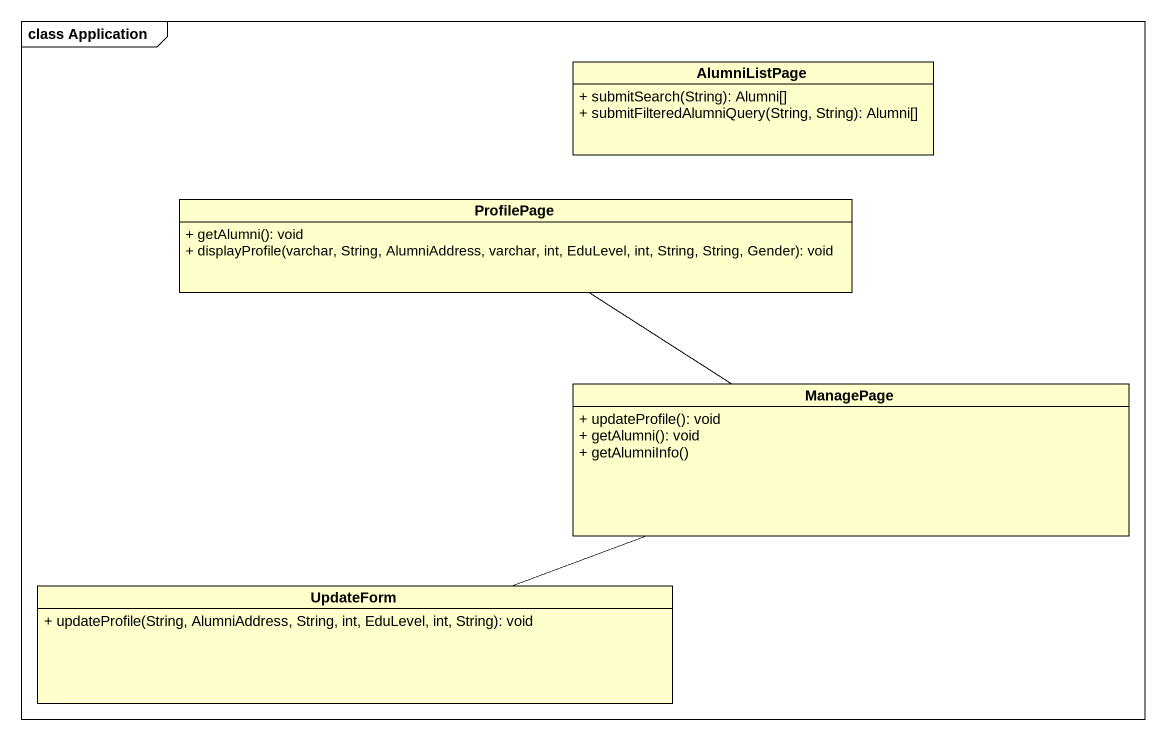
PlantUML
@startuml
mainframe class Application
hide circle
hide empty members
skinparam classAttributeIconSize 0
class AlumniListPage {
  + submitSearch(String): Alumni[]
  + submitFilteredAlumniQuery(String, String): Alumni[]
}
class ProfilePage {
  + getAlumni(): void
  + displayProfile(varchar, String, AlumniAddress, varchar, int, EduLevel, int, String, String, Gender): void
}
class ManagePage {
  + updateProfile(): void
  + getAlumni(): void
  + getAlumniInfo()
}
class UpdateForm {
  + updateProfile(String, AlumniAddress, String, int, EduLevel, int, String): void
}
ManagePage -up- ProfilePage
ManagePage -left- UpdateForm
@enduml
